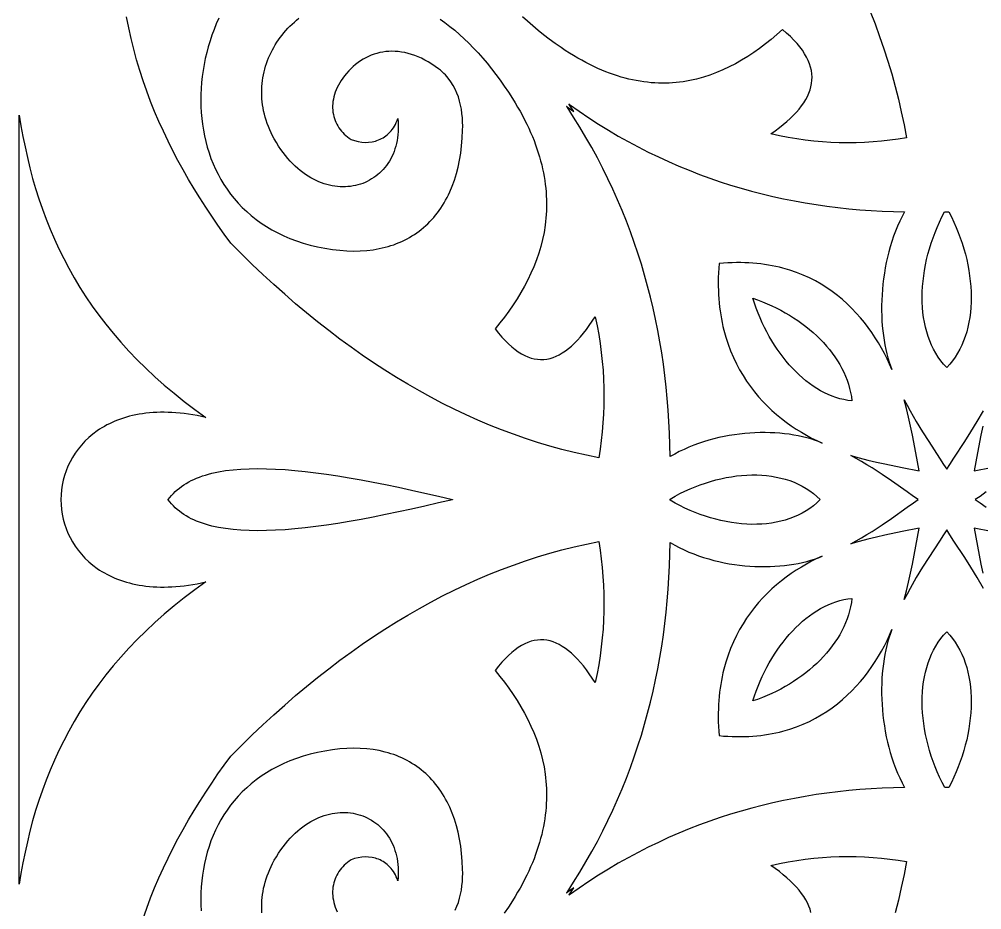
# Model space of a CAD drawing. Extents: x -375 to 375, y -1025 to 1025.
# Drawn here: x -275 to -197.2, y -735.4 to -663.4 of the extents above; entities that cross this region are included whole.
import ezdxf

# ---------------------------------------------------------------- set-up
doc = ezdxf.new("R2010")
doc.units = 0
doc.layers.add('LAYER_1', color=18, linetype='CONTINUOUS')

msp = doc.modelspace()

# ---------------------------------------------------------------- linework, layer by layer
at = {"layer": 'LAYER_1'}
for points in [[(-206.183, -662.82), (-205.794, -663.817), (-205.425, -664.819), (-205.078, -665.826), (-204.753, -666.837), (-204.449, -667.854), (-204.167, -668.875), (-203.906, -669.901), (-203.668, -670.932), (-203.451, -671.968), (-203.257, -673.01), (-203.929, -673.119), (-204.604, -673.213), (-205.279, -673.29), (-205.957, -673.35), (-206.636, -673.394), (-207.317, -673.421), (-207.999, -673.431), (-208.683, -673.423), (-209.369, -673.397), (-210.056, -673.353), (-210.745, -673.291), (-211.435, -673.21), (-212.127, -673.11), (-212.821, -672.991), (-213.516, -672.853), (-214.212, -672.695), (-213.862, -672.449), (-213.53, -672.201), (-213.217, -671.952), (-212.922, -671.703), (-212.646, -671.453), (-212.388, -671.201), (-212.151, -670.949), (-211.933, -670.696), (-211.734, -670.442), (-211.556, -670.187), (-211.399, -669.931), (-211.262, -669.673), (-211.146, -669.415), (-211.051, -669.156), (-210.978, -668.895), (-210.926, -668.633), (-210.897, -668.371), (-210.889, -668.107), (-210.905, -667.841), (-210.943, -667.575), (-211.004, -667.307), (-211.088, -667.039), (-211.197, -666.768), (-211.329, -666.497), (-211.485, -666.224), (-211.665, -665.95), (-211.87, -665.675), (-212.101, -665.398), (-212.356, -665.119), (-212.637, -664.84), (-212.943, -664.559), (-213.276, -664.276), (-213.729, -664.677), (-214.188, -665.064), (-214.653, -665.436), (-215.126, -665.791), (-215.605, -666.129), (-216.09, -666.45), (-216.583, -666.752), (-217.082, -667.034), (-217.587, -667.296), (-218.1, -667.536), (-218.62, -667.754), (-219.146, -667.95), (-219.679, -668.121), (-220.219, -668.268), (-220.767, -668.39), (-221.321, -668.485), (-221.601, -668.522), (-221.882, -668.553), (-222.166, -668.576), (-222.451, -668.593), (-222.738, -668.602), (-223.027, -668.603), (-223.317, -668.598), (-223.609, -668.584), (-223.904, -668.564), (-224.199, -668.535), (-224.497, -668.498), (-224.797, -668.454), (-225.098, -668.401), (-225.401, -668.341), (-225.706, -668.272), (-226.013, -668.194), (-226.322, -668.108), (-226.633, -668.014), (-226.945, -667.91), (-227.259, -667.798), (-227.575, -667.677), (-227.894, -667.547), (-228.213, -667.408), (-228.535, -667.26), (-228.859, -667.102), (-229.184, -666.935), (-229.512, -666.758), (-229.841, -666.571), (-230.172, -666.375), (-230.505, -666.169), (-230.84, -665.953), (-231.177, -665.727), (-231.661, -665.389), (-232.134, -665.045), (-232.594, -664.694), (-233.042, -664.337), (-233.478, -663.974), (-233.9, -663.606), (-234.309, -663.231)], [(-240.971, -663.425), (-240.571, -663.71), (-240.175, -664.012), (-239.783, -664.331), (-239.395, -664.666), (-239.011, -665.017), (-238.631, -665.383), (-238.257, -665.765), (-237.887, -666.162), (-237.522, -666.574), (-237.162, -666.999), (-236.808, -667.439), (-236.459, -667.892), (-236.116, -668.358), (-235.779, -668.837), (-235.448, -669.329), (-235.123, -669.832), (-234.906, -670.183), (-234.698, -670.531), (-234.5, -670.878), (-234.311, -671.223), (-234.132, -671.565), (-233.962, -671.906), (-233.801, -672.244), (-233.65, -672.581), (-233.507, -672.916), (-233.373, -673.249), (-233.248, -673.58), (-233.132, -673.909), (-233.024, -674.236), (-232.925, -674.561), (-232.834, -674.884), (-232.752, -675.205), (-232.677, -675.524), (-232.611, -675.842), (-232.553, -676.157), (-232.502, -676.471), (-232.459, -676.782), (-232.424, -677.092), (-232.397, -677.4), (-232.377, -677.706), (-232.364, -678.01), (-232.359, -678.312), (-232.36, -678.613), (-232.369, -678.911), (-232.385, -679.208), (-232.407, -679.503), (-232.437, -679.796), (-232.472, -680.087), (-232.564, -680.663), (-232.681, -681.233), (-232.822, -681.795), (-232.987, -682.35), (-233.175, -682.897), (-233.384, -683.438), (-233.616, -683.971), (-233.867, -684.498), (-234.138, -685.017), (-234.428, -685.529), (-234.736, -686.034), (-235.062, -686.532), (-235.403, -687.024), (-235.76, -687.508), (-236.132, -687.986), (-236.518, -688.457), (-236.246, -688.803), (-235.976, -689.122), (-235.707, -689.414), (-235.44, -689.68), (-235.174, -689.919), (-234.909, -690.132), (-234.645, -690.32), (-234.383, -690.483), (-234.122, -690.62), (-233.863, -690.733), (-233.604, -690.821), (-233.347, -690.884), (-233.091, -690.924), (-232.836, -690.94), (-232.582, -690.932), (-232.33, -690.901), (-232.078, -690.848), (-231.828, -690.772), (-231.578, -690.673), (-231.33, -690.552), (-231.083, -690.41), (-230.836, -690.246), (-230.591, -690.06), (-230.347, -689.854), (-230.103, -689.627), (-229.861, -689.38), (-229.619, -689.112), (-229.379, -688.825), (-229.139, -688.518), (-228.9, -688.192), (-228.662, -687.846), (-228.425, -687.482), (-228.273, -688.207), (-228.141, -688.93), (-228.026, -689.652), (-227.931, -690.372), (-227.853, -691.09), (-227.793, -691.806), (-227.751, -692.521), (-227.726, -693.234), (-227.719, -693.946), (-227.728, -694.656), (-227.754, -695.364), (-227.796, -696.071), (-227.854, -696.776), (-227.928, -697.479), (-228.018, -698.181), (-228.123, -698.88), (-229.123, -698.678), (-230.12, -698.453), (-231.111, -698.205), (-232.097, -697.934), (-233.079, -697.64), (-234.056, -697.324), (-235.028, -696.985), (-235.996, -696.624), (-236.959, -696.241), (-237.917, -695.835), (-238.871, -695.408), (-239.821, -694.959), (-240.765, -694.488), (-241.706, -693.995), (-242.642, -693.481), (-243.573, -692.945), (-244.5, -692.388), (-245.423, -691.809), (-246.341, -691.21), (-247.256, -690.589), (-248.165, -689.947), (-249.071, -689.285), (-249.972, -688.602), (-250.869, -687.898), (-251.762, -687.174), (-252.651, -686.43), (-253.536, -685.665), (-254.417, -684.88), (-255.293, -684.075), (-256.166, -683.25), (-257.034, -682.405), (-257.899, -681.541), (-258.421, -680.82), (-258.933, -680.095), (-259.433, -679.364), (-259.921, -678.627), (-260.397, -677.884), (-260.861, -677.134), (-261.311, -676.379), (-261.747, -675.616), (-262.169, -674.847), (-262.577, -674.071), (-262.969, -673.287), (-263.345, -672.496), (-263.706, -671.697), (-264.05, -670.891), (-264.377, -670.075), (-264.687, -669.252), (-264.978, -668.42), (-265.251, -667.579), (-265.506, -666.728), (-265.74, -665.869), (-265.955, -665), (-266.15, -664.121), (-266.324, -663.232)], [(-258.868, -663.342), (-259.065, -663.796), (-259.249, -664.255), (-259.419, -664.719), (-259.574, -665.188), (-259.716, -665.661), (-259.842, -666.138), (-259.955, -666.617), (-260.052, -667.099), (-260.135, -667.583), (-260.202, -668.068), (-260.255, -668.554), (-260.292, -669.04), (-260.313, -669.526), (-260.319, -670.01), (-260.31, -670.494), (-260.284, -670.975), (-260.243, -671.453), (-260.186, -671.928), (-260.112, -672.4), (-260.022, -672.867), (-259.915, -673.33), (-259.792, -673.787), (-259.651, -674.238), (-259.494, -674.682), (-259.32, -675.12), (-259.129, -675.55), (-258.92, -675.971), (-258.694, -676.384), (-258.45, -676.788), (-258.188, -677.182), (-257.909, -677.565), (-257.611, -677.937), (-257.295, -678.298), (-256.961, -678.647), (-256.608, -678.983), (-256.237, -679.306), (-255.847, -679.615), (-255.438, -679.91), (-255.011, -680.19), (-254.564, -680.454), (-254.097, -680.703), (-253.612, -680.935), (-253.106, -681.149), (-252.581, -681.347), (-252.037, -681.526), (-251.472, -681.686), (-250.887, -681.827), (-250.282, -681.948), (-249.656, -682.048), (-249.079, -682.116), (-248.515, -682.158), (-247.964, -682.174), (-247.426, -682.164), (-246.901, -682.128), (-246.391, -682.067), (-245.895, -681.981), (-245.414, -681.871), (-245.179, -681.806), (-244.948, -681.736), (-244.72, -681.659), (-244.497, -681.576), (-244.277, -681.487), (-244.062, -681.392), (-243.85, -681.292), (-243.643, -681.185), (-243.439, -681.072), (-243.24, -680.954), (-243.045, -680.83), (-242.854, -680.7), (-242.667, -680.564), (-242.485, -680.422), (-242.307, -680.275), (-242.133, -680.122), (-241.964, -679.963), (-241.799, -679.799), (-241.639, -679.629), (-241.483, -679.454), (-241.332, -679.273), (-241.186, -679.086), (-241.044, -678.894), (-240.907, -678.697), (-240.775, -678.494), (-240.647, -678.286), (-240.525, -678.073), (-240.407, -677.854), (-240.294, -677.63), (-240.187, -677.401), (-239.986, -676.927), (-239.806, -676.432), (-239.647, -675.917), (-239.508, -675.381), (-239.391, -674.826), (-239.296, -674.251), (-239.223, -673.657), (-239.173, -673.043), (-239.145, -672.411), (-239.14, -672.073), (-239.146, -671.734), (-239.165, -671.393), (-239.198, -671.053), (-239.245, -670.714), (-239.309, -670.378), (-239.391, -670.047), (-239.49, -669.72), (-239.61, -669.4), (-239.749, -669.087), (-239.911, -668.784), (-240.096, -668.491), (-240.304, -668.209), (-240.418, -668.073), (-240.538, -667.941), (-240.665, -667.811), (-240.798, -667.686), (-240.938, -667.564), (-241.086, -667.446), (-241.365, -667.244), (-241.644, -667.058), (-241.922, -666.888), (-242.199, -666.734), (-242.474, -666.596), (-242.747, -666.474), (-243.019, -666.366), (-243.289, -666.274), (-243.557, -666.197), (-243.822, -666.134), (-244.085, -666.086), (-244.345, -666.052), (-244.603, -666.032), (-244.857, -666.026), (-245.108, -666.033), (-245.355, -666.054), (-245.599, -666.088), (-245.839, -666.134), (-246.075, -666.194), (-246.307, -666.265), (-246.534, -666.349), (-246.757, -666.445), (-246.975, -666.553), (-247.188, -666.672), (-247.396, -666.803), (-247.598, -666.944), (-247.795, -667.097), (-247.986, -667.26), (-248.172, -667.434), (-248.351, -667.617), (-248.524, -667.811), (-248.691, -668.015), (-248.834, -668.204), (-248.965, -668.393), (-249.084, -668.582), (-249.192, -668.771), (-249.288, -668.96), (-249.372, -669.149), (-249.445, -669.336), (-249.507, -669.523), (-249.559, -669.709), (-249.599, -669.893), (-249.629, -670.075), (-249.649, -670.256), (-249.659, -670.435), (-249.659, -670.611), (-249.649, -670.785), (-249.629, -670.956), (-249.6, -671.124), (-249.562, -671.29), (-249.515, -671.452), (-249.459, -671.61), (-249.394, -671.765), (-249.321, -671.915), (-249.24, -672.062), (-249.15, -672.204), (-249.053, -672.341), (-248.948, -672.474), (-248.835, -672.601), (-248.715, -672.724), (-248.588, -672.841), (-248.454, -672.952), (-248.313, -673.057), (-248.166, -673.156), (-247.881, -673.252), (-247.595, -673.322), (-247.309, -673.367), (-247.025, -673.387), (-246.745, -673.38), (-246.47, -673.346), (-246.335, -673.32), (-246.202, -673.286), (-246.072, -673.246), (-245.943, -673.198), (-245.817, -673.144), (-245.694, -673.083), (-245.574, -673.015), (-245.457, -672.94), (-245.344, -672.858), (-245.234, -672.768), (-245.128, -672.672), (-245.026, -672.568), (-244.928, -672.457), (-244.835, -672.339), (-244.746, -672.213), (-244.662, -672.08), (-244.583, -671.939), (-244.51, -671.791), (-244.442, -671.635), (-244.379, -671.472), (-244.357, -671.743), (-244.346, -672.009), (-244.345, -672.269), (-244.354, -672.523), (-244.374, -672.772), (-244.403, -673.014), (-244.443, -673.251), (-244.491, -673.481), (-244.549, -673.705), (-244.615, -673.923), (-244.69, -674.134), (-244.773, -674.339), (-244.865, -674.537), (-244.964, -674.728), (-245.071, -674.912), (-245.185, -675.09), (-245.307, -675.26), (-245.435, -675.422), (-245.569, -675.578), (-245.711, -675.726), (-245.858, -675.866), (-246.011, -675.998), (-246.169, -676.123), (-246.333, -676.24), (-246.502, -676.349), (-246.676, -676.449), (-246.854, -676.541), (-247.037, -676.625), (-247.224, -676.701), (-247.415, -676.768), (-247.609, -676.826), (-247.806, -676.875), (-248.007, -676.915), (-248.21, -676.946), (-248.416, -676.968), (-248.625, -676.981), (-248.835, -676.985), (-249.047, -676.978), (-249.261, -676.963), (-249.476, -676.937), (-249.692, -676.902), (-249.909, -676.857), (-250.126, -676.801), (-250.344, -676.736), (-250.562, -676.66), (-250.779, -676.574), (-250.996, -676.477), (-251.213, -676.37), (-251.428, -676.252), (-251.643, -676.123), (-251.855, -675.983), (-252.066, -675.832), (-252.276, -675.67), (-252.483, -675.496), (-252.687, -675.312), (-252.889, -675.115), (-253.088, -674.907), (-253.283, -674.688), (-253.475, -674.456), (-253.664, -674.213), (-253.848, -673.957), (-254.028, -673.689), (-254.204, -673.409), (-254.375, -673.116), (-254.51, -672.866), (-254.634, -672.614), (-254.749, -672.363), (-254.854, -672.111), (-254.949, -671.859), (-255.035, -671.607), (-255.111, -671.356), (-255.178, -671.105), (-255.236, -670.854), (-255.284, -670.604), (-255.324, -670.354), (-255.355, -670.105), (-255.377, -669.858), (-255.39, -669.611), (-255.395, -669.366), (-255.391, -669.122), (-255.38, -668.879), (-255.36, -668.638), (-255.332, -668.399), (-255.296, -668.161), (-255.253, -667.926), (-255.201, -667.693), (-255.143, -667.462), (-255.076, -667.233), (-255.003, -667.007), (-254.922, -666.783), (-254.835, -666.562), (-254.74, -666.344), (-254.639, -666.129), (-254.53, -665.917), (-254.416, -665.708), (-254.294, -665.503), (-254.167, -665.301), (-254.033, -665.103), (-253.893, -664.908), (-253.748, -664.718), (-253.596, -664.531), (-253.438, -664.348), (-253.275, -664.17), (-253.107, -663.996), (-252.933, -663.827), (-252.754, -663.662), (-252.57, -663.502), (-252.38, -663.347)], [(-197.03, -709.449), (-197.537, -708.573), (-198.048, -707.736), (-198.543, -706.954), (-199.413, -705.625), (-199.751, -705.11), (-199.998, -704.718), (-200.246, -705.11), (-200.584, -705.625), (-201.455, -706.954), (-201.949, -707.736), (-202.459, -708.573), (-202.964, -709.449), (-203.209, -709.896), (-203.447, -710.347), (-203.258, -709.639), (-203.085, -708.927), (-202.923, -708.209), (-202.772, -707.488), (-202.489, -706.037), (-202.219, -704.58), (-203.608, -704.854), (-204.996, -705.145), (-205.689, -705.302), (-206.379, -705.47), (-207.067, -705.651), (-207.752, -705.848), (-207.316, -705.604), (-206.884, -705.352), (-206.457, -705.093), (-206.037, -704.83), (-205.229, -704.303), (-204.476, -703.789), (-203.193, -702.882), (-202.696, -702.528), (-202.316, -702.267), (-202.696, -702.004), (-203.193, -701.649), (-204.476, -700.743), (-205.229, -700.23), (-206.037, -699.705), (-206.457, -699.443), (-206.884, -699.186), (-207.316, -698.935), (-207.752, -698.692), (-207.067, -698.885), (-206.379, -699.064), (-205.689, -699.23), (-204.996, -699.386), (-203.608, -699.675), (-202.219, -699.946), (-202.489, -698.494), (-202.772, -697.046), (-202.923, -696.325), (-203.085, -695.608), (-203.258, -694.896), (-203.447, -694.19), (-203.209, -694.64), (-202.964, -695.086), (-202.459, -695.961), (-201.949, -696.797), (-201.455, -697.578), (-200.584, -698.907), (-200.246, -699.422), (-199.998, -699.816), (-199.751, -699.422), (-199.413, -698.907), (-198.543, -697.578), (-198.048, -696.797), (-197.537, -695.961), (-197.03, -695.086)], [(-197.075, -696.325), (-197.228, -697.046), (-197.514, -698.494), (-197.785, -699.946), (-196.393, -699.675)], [(-196.805, -701.649), (-197.304, -702.004), (-197.686, -702.267), (-197.304, -702.528), (-196.805, -702.882)], [(-196.393, -704.854), (-197.785, -704.58), (-197.514, -706.037), (-197.228, -707.488), (-197.075, -708.209)], [(-264.978, -736.118), (-264.687, -735.285), (-264.377, -734.462), (-264.05, -733.647), (-263.706, -732.84), (-263.345, -732.041), (-262.969, -731.25), (-262.577, -730.466), (-262.169, -729.69), (-261.747, -728.921), (-261.311, -728.158), (-260.861, -727.403), (-260.397, -726.654), (-259.921, -725.911), (-259.433, -725.174), (-258.933, -724.442), (-258.421, -723.717), (-257.899, -722.996), (-257.034, -722.132), (-256.166, -721.287), (-255.293, -720.462), (-254.417, -719.657), (-253.536, -718.873), (-252.651, -718.108), (-251.762, -717.363), (-250.869, -716.639), (-249.972, -715.936), (-249.071, -715.253), (-248.165, -714.59), (-247.256, -713.949), (-246.341, -713.328), (-245.423, -712.728), (-244.5, -712.15), (-243.573, -711.593), (-242.642, -711.057), (-241.706, -710.543), (-240.765, -710.05), (-239.821, -709.579), (-238.871, -709.13), (-237.917, -708.702), (-236.959, -708.297), (-235.996, -707.914), (-235.028, -707.553), (-234.056, -707.214), (-233.079, -706.898), (-232.097, -706.604), (-231.111, -706.333), (-230.12, -706.085), (-229.123, -705.86), (-228.123, -705.657), (-228.018, -706.357), (-227.928, -707.059), (-227.854, -707.762), (-227.796, -708.467), (-227.754, -709.173), (-227.728, -709.881), (-227.719, -710.591), (-227.726, -711.303), (-227.751, -712.016), (-227.793, -712.731), (-227.853, -713.448), (-227.931, -714.166), (-228.026, -714.886), (-228.141, -715.607), (-228.273, -716.33), (-228.425, -717.055), (-228.662, -716.691), (-228.9, -716.346), (-229.139, -716.019), (-229.379, -715.712), (-229.619, -715.425), (-229.861, -715.158), (-230.103, -714.91), (-230.347, -714.683), (-230.591, -714.477), (-230.836, -714.292), (-231.083, -714.128), (-231.33, -713.985), (-231.578, -713.865), (-231.828, -713.766), (-232.078, -713.69), (-232.33, -713.636), (-232.582, -713.606), (-232.836, -713.598), (-233.091, -713.614), (-233.347, -713.654), (-233.604, -713.717), (-233.863, -713.805), (-234.122, -713.918), (-234.383, -714.055), (-234.645, -714.217), (-234.909, -714.405), (-235.174, -714.619), (-235.44, -714.858), (-235.707, -715.124), (-235.976, -715.416), (-236.246, -715.735), (-236.518, -716.081), (-236.132, -716.552), (-235.76, -717.03), (-235.403, -717.514), (-235.062, -718.006), (-234.736, -718.504), (-234.428, -719.009), (-234.138, -719.521), (-233.867, -720.04), (-233.616, -720.567), (-233.384, -721.1), (-233.175, -721.64), (-232.987, -722.188), (-232.822, -722.743), (-232.681, -723.305), (-232.564, -723.874), (-232.472, -724.451), (-232.437, -724.742), (-232.407, -725.035), (-232.385, -725.33), (-232.369, -725.627), (-232.36, -725.925), (-232.359, -726.225), (-232.364, -726.528), (-232.377, -726.832), (-232.397, -727.138), (-232.424, -727.446), (-232.459, -727.755), (-232.502, -728.067), (-232.553, -728.381), (-232.611, -728.696), (-232.677, -729.013), (-232.752, -729.333), (-232.834, -729.654), (-232.925, -729.977), (-233.024, -730.302), (-233.132, -730.629), (-233.248, -730.958), (-233.373, -731.289), (-233.507, -731.622), (-233.65, -731.956), (-233.801, -732.293), (-233.962, -732.632), (-234.132, -732.972), (-234.311, -733.315), (-234.5, -733.659), (-234.698, -734.006), (-234.906, -734.354), (-235.123, -734.705), (-235.448, -735.209), (-235.779, -735.7)], [(-239.749, -735.45), (-239.61, -735.138), (-239.49, -734.818), (-239.391, -734.491), (-239.309, -734.159), (-239.245, -733.823), (-239.198, -733.485), (-239.165, -733.144), (-239.146, -732.804), (-239.14, -732.465), (-239.145, -732.127), (-239.173, -731.495), (-239.223, -730.881), (-239.296, -730.287), (-239.391, -729.712), (-239.508, -729.157), (-239.647, -728.621), (-239.806, -728.106), (-239.986, -727.611), (-240.187, -727.137), (-240.294, -726.908), (-240.407, -726.684), (-240.525, -726.465), (-240.647, -726.251), (-240.775, -726.043), (-240.907, -725.841), (-241.044, -725.643), (-241.186, -725.451), (-241.332, -725.265), (-241.483, -725.084), (-241.639, -724.909), (-241.799, -724.739), (-241.964, -724.574), (-242.133, -724.416), (-242.307, -724.263), (-242.485, -724.116), (-242.667, -723.974), (-242.854, -723.838), (-243.045, -723.708), (-243.24, -723.584), (-243.439, -723.465), (-243.643, -723.353), (-243.85, -723.246), (-244.062, -723.145), (-244.277, -723.05), (-244.497, -722.962), (-244.72, -722.879), (-244.948, -722.802), (-245.179, -722.731), (-245.414, -722.667), (-245.895, -722.556), (-246.391, -722.47), (-246.901, -722.41), (-247.426, -722.374), (-247.964, -722.364), (-248.515, -722.38), (-249.079, -722.422), (-249.656, -722.49), (-250.282, -722.59), (-250.887, -722.711), (-251.472, -722.852), (-252.037, -723.012), (-252.581, -723.191), (-253.106, -723.388), (-253.612, -723.603), (-254.097, -723.835), (-254.564, -724.084), (-255.011, -724.348), (-255.438, -724.628), (-255.847, -724.923), (-256.237, -725.232), (-256.608, -725.555), (-256.961, -725.891), (-257.295, -726.239), (-257.611, -726.6), (-257.909, -726.973), (-258.188, -727.356), (-258.45, -727.75), (-258.694, -728.153), (-258.92, -728.566), (-259.129, -728.988), (-259.32, -729.418), (-259.494, -729.855), (-259.651, -730.3), (-259.792, -730.751), (-259.915, -731.208), (-260.022, -731.67), (-260.112, -732.137), (-260.186, -732.609), (-260.243, -733.084), (-260.284, -733.563), (-260.31, -734.044), (-260.319, -734.527), (-260.313, -735.012), (-260.292, -735.497)], [(-255.38, -735.658), (-255.391, -735.416), (-255.395, -735.172), (-255.39, -734.926), (-255.377, -734.68), (-255.355, -734.432), (-255.324, -734.183), (-255.284, -733.934), (-255.236, -733.683), (-255.178, -733.433), (-255.111, -733.181), (-255.035, -732.93), (-254.949, -732.678), (-254.854, -732.426), (-254.749, -732.175), (-254.634, -731.923), (-254.51, -731.672), (-254.375, -731.421), (-254.204, -731.128), (-254.028, -730.848), (-253.848, -730.58), (-253.664, -730.325), (-253.475, -730.081), (-253.283, -729.85), (-253.088, -729.63), (-252.889, -729.422), (-252.687, -729.226), (-252.483, -729.041), (-252.276, -728.867), (-252.066, -728.705), (-251.855, -728.554), (-251.643, -728.414), (-251.428, -728.285), (-251.213, -728.167), (-250.996, -728.06), (-250.779, -727.963), (-250.562, -727.877), (-250.344, -727.801), (-250.126, -727.736), (-249.909, -727.681), (-249.692, -727.635), (-249.476, -727.6), (-249.261, -727.575), (-249.047, -727.559), (-248.835, -727.553), (-248.625, -727.556), (-248.416, -727.569), (-248.21, -727.591), (-248.007, -727.622), (-247.806, -727.662), (-247.609, -727.712), (-247.415, -727.77), (-247.224, -727.837), (-247.037, -727.912), (-246.854, -727.996), (-246.676, -728.088), (-246.502, -728.189), (-246.333, -728.298), (-246.169, -728.414), (-246.011, -728.539), (-245.858, -728.672), (-245.711, -728.812), (-245.569, -728.96), (-245.435, -729.115), (-245.307, -729.278), (-245.185, -729.448), (-245.071, -729.625), (-244.964, -729.809), (-244.865, -730.001), (-244.773, -730.199), (-244.69, -730.403), (-244.615, -730.615), (-244.549, -730.832), (-244.491, -731.057), (-244.443, -731.287), (-244.403, -731.524), (-244.374, -731.766), (-244.354, -732.015), (-244.345, -732.269), (-244.346, -732.529), (-244.357, -732.795), (-244.379, -733.066), (-244.442, -732.903), (-244.51, -732.747), (-244.583, -732.599), (-244.662, -732.458), (-244.746, -732.325), (-244.835, -732.199), (-244.928, -732.081), (-245.026, -731.97), (-245.128, -731.866), (-245.234, -731.77), (-245.344, -731.68), (-245.457, -731.598), (-245.574, -731.523), (-245.694, -731.455), (-245.817, -731.394), (-245.943, -731.34), (-246.072, -731.292), (-246.202, -731.252), (-246.335, -731.218), (-246.47, -731.192), (-246.745, -731.158), (-247.025, -731.151), (-247.309, -731.171), (-247.595, -731.216), (-247.881, -731.286), (-248.166, -731.382), (-248.313, -731.481), (-248.454, -731.586), (-248.588, -731.697), (-248.715, -731.814), (-248.835, -731.936), (-248.948, -732.064), (-249.053, -732.197), (-249.15, -732.334), (-249.24, -732.476), (-249.321, -732.622), (-249.394, -732.773), (-249.459, -732.928), (-249.515, -733.086), (-249.562, -733.248), (-249.6, -733.413), (-249.629, -733.582), (-249.649, -733.753), (-249.659, -733.927), (-249.659, -734.103), (-249.649, -734.282), (-249.629, -734.462), (-249.599, -734.645), (-249.559, -734.829), (-249.507, -735.015), (-249.445, -735.201), (-249.372, -735.389), (-249.288, -735.577)], [(-210.978, -735.642), (-211.051, -735.382), (-211.146, -735.122), (-211.262, -734.864), (-211.399, -734.607), (-211.556, -734.351), (-211.734, -734.095), (-211.933, -733.841), (-212.151, -733.588), (-212.388, -733.336), (-212.646, -733.085), (-212.922, -732.834), (-213.217, -732.585), (-213.53, -732.336), (-213.862, -732.089), (-214.212, -731.842), (-213.516, -731.684), (-212.821, -731.546), (-212.127, -731.427), (-211.435, -731.328), (-210.745, -731.247), (-210.056, -731.185), (-209.369, -731.141), (-208.683, -731.115), (-207.999, -731.107), (-207.317, -731.117), (-206.636, -731.143), (-205.957, -731.187), (-205.279, -731.248), (-204.604, -731.325), (-203.929, -731.418), (-203.257, -731.528), (-203.451, -732.569), (-203.668, -733.605), (-203.906, -734.636), (-204.167, -735.662)]]:
    msp.add_lwpolyline(points, dxfattribs=at)
for points in [[(-230.511, -670.331), (-229.729, -670.878), (-228.942, -671.406), (-228.151, -671.915), (-227.355, -672.404), (-226.555, -672.875), (-225.751, -673.326), (-224.942, -673.759), (-224.129, -674.173), (-223.312, -674.569), (-222.491, -674.947), (-221.665, -675.307), (-220.835, -675.649), (-220.001, -675.974), (-219.163, -676.281), (-218.321, -676.57), (-217.475, -676.843), (-216.625, -677.098), (-215.771, -677.337), (-214.913, -677.559), (-214.05, -677.764), (-213.184, -677.953), (-212.314, -678.126), (-211.44, -678.283), (-210.563, -678.424), (-209.681, -678.55), (-208.796, -678.659), (-207.907, -678.754), (-207.014, -678.833), (-206.117, -678.898), (-205.217, -678.947), (-204.313, -678.982), (-203.405, -679.003), (-203.607, -679.383), (-203.796, -679.772), (-203.974, -680.169), (-204.139, -680.574), (-204.292, -680.984), (-204.433, -681.4), (-204.563, -681.822), (-204.682, -682.247), (-204.788, -682.676), (-204.884, -683.107), (-204.969, -683.54), (-205.042, -683.975), (-205.105, -684.409), (-205.157, -684.844), (-205.199, -685.277), (-205.23, -685.709), (-205.251, -686.138), (-205.262, -686.564), (-205.263, -686.986), (-205.254, -687.402), (-205.235, -687.814), (-205.206, -688.219), (-205.169, -688.617), (-205.122, -689.007), (-205.065, -689.389), (-205, -689.762), (-204.926, -690.124), (-204.843, -690.476), (-204.751, -690.816), (-204.651, -691.144), (-204.543, -691.459), (-204.426, -691.76), (-204.617, -691.326), (-204.821, -690.892), (-205.04, -690.46), (-205.273, -690.03), (-205.52, -689.604), (-205.782, -689.183), (-206.059, -688.767), (-206.352, -688.359), (-206.659, -687.957), (-206.982, -687.565), (-207.321, -687.183), (-207.675, -686.811), (-208.046, -686.451), (-208.433, -686.103), (-208.836, -685.77), (-209.256, -685.451), (-209.693, -685.148), (-210.147, -684.862), (-210.619, -684.594), (-211.107, -684.345), (-211.614, -684.116), (-212.138, -683.907), (-212.68, -683.721), (-213.241, -683.557), (-213.528, -683.484), (-213.82, -683.417), (-214.116, -683.357), (-214.417, -683.302), (-214.723, -683.255), (-215.034, -683.214), (-215.349, -683.179), (-215.669, -683.152), (-215.994, -683.131), (-216.324, -683.118), (-216.659, -683.112), (-216.998, -683.113), (-217.342, -683.122), (-217.692, -683.138), (-218.046, -683.162), (-218.405, -683.194), (-218.434, -683.568), (-218.454, -683.936), (-218.468, -684.299), (-218.474, -684.656), (-218.473, -685.009), (-218.464, -685.357), (-218.449, -685.699), (-218.427, -686.037), (-218.399, -686.369), (-218.364, -686.697), (-218.322, -687.019), (-218.274, -687.337), (-218.22, -687.65), (-218.16, -687.957), (-218.094, -688.26), (-218.022, -688.558), (-217.861, -689.14), (-217.678, -689.703), (-217.475, -690.247), (-217.251, -690.773), (-217.008, -691.28), (-216.748, -691.769), (-216.47, -692.239), (-216.176, -692.693), (-215.867, -693.128), (-215.544, -693.546), (-215.208, -693.947), (-214.86, -694.331), (-214.5, -694.699), (-214.131, -695.05), (-213.752, -695.384), (-213.364, -695.702), (-212.969, -696.005), (-212.568, -696.292), (-212.162, -696.563), (-211.751, -696.819), (-211.336, -697.06), (-210.919, -697.286), (-210.501, -697.497), (-210.082, -697.694), (-210.373, -697.575), (-210.677, -697.464), (-210.994, -697.361), (-211.322, -697.268), (-211.661, -697.184), (-212.011, -697.109), (-212.37, -697.043), (-212.738, -696.986), (-213.114, -696.939), (-213.498, -696.902), (-213.888, -696.874), (-214.285, -696.856), (-214.686, -696.849), (-215.093, -696.851), (-215.503, -696.864), (-215.916, -696.887), (-216.331, -696.921), (-216.749, -696.966), (-217.167, -697.021), (-217.585, -697.088), (-218.003, -697.165), (-218.42, -697.254), (-218.835, -697.354), (-219.247, -697.466), (-219.655, -697.59), (-220.06, -697.725), (-220.46, -697.872), (-220.854, -698.031), (-221.242, -698.202), (-221.624, -698.386), (-221.997, -698.582), (-222.362, -698.791), (-222.381, -697.844), (-222.413, -696.901), (-222.46, -695.963), (-222.521, -695.027), (-222.597, -694.096), (-222.687, -693.169), (-222.792, -692.246), (-222.912, -691.327), (-223.047, -690.411), (-223.198, -689.5), (-223.364, -688.593), (-223.545, -687.689), (-223.742, -686.79), (-223.955, -685.895), (-224.185, -685.005), (-224.43, -684.118), (-224.692, -683.236), (-224.97, -682.358), (-225.265, -681.484), (-225.577, -680.614), (-225.906, -679.749), (-226.253, -678.888), (-226.616, -678.032), (-226.998, -677.179), (-227.396, -676.332), (-227.813, -675.489), (-228.248, -674.65), (-228.701, -673.816), (-229.172, -672.986), (-229.662, -672.161), (-230.17, -671.34), (-230.698, -670.525), (-230.74, -670.481), (-230.715, -670.5), (-230.733, -670.474), (-230.691, -670.516), (-230.151, -670.901), (-230.52, -670.339), (-230.561, -670.295), (-230.536, -670.314), (-230.552, -670.287)], [(-274.861, -672.047), (-274.706, -672.907), (-274.535, -673.763), (-274.346, -674.613), (-274.14, -675.458), (-273.916, -676.297), (-273.674, -677.13), (-273.412, -677.957), (-273.13, -678.778), (-272.828, -679.593), (-272.505, -680.401), (-272.16, -681.203), (-271.794, -681.998), (-271.405, -682.786), (-270.993, -683.567), (-270.557, -684.341), (-270.097, -685.108), (-269.612, -685.867), (-269.101, -686.618), (-268.565, -687.361), (-268.002, -688.097), (-267.412, -688.824), (-266.795, -689.543), (-266.149, -690.254), (-265.474, -690.956), (-264.771, -691.649), (-264.037, -692.333), (-263.273, -693.008), (-262.478, -693.674), (-261.651, -694.331), (-260.792, -694.978), (-259.901, -695.615), (-260.265, -695.537), (-260.622, -695.468), (-260.974, -695.407), (-261.321, -695.355), (-261.661, -695.31), (-261.996, -695.274), (-262.325, -695.246), (-262.649, -695.225), (-262.966, -695.212), (-263.278, -695.206), (-263.585, -695.208), (-263.885, -695.217), (-264.18, -695.233), (-264.469, -695.257), (-264.753, -695.287), (-265.03, -695.323), (-265.302, -695.366), (-265.568, -695.416), (-265.829, -695.472), (-266.083, -695.534), (-266.332, -695.602), (-266.576, -695.676), (-266.813, -695.755), (-267.045, -695.84), (-267.271, -695.931), (-267.492, -696.027), (-267.706, -696.128), (-267.915, -696.234), (-268.118, -696.345), (-268.316, -696.461), (-268.508, -696.582), (-268.694, -696.707), (-269.049, -696.97), (-269.381, -697.249), (-269.69, -697.544), (-269.976, -697.853), (-270.239, -698.175), (-270.48, -698.508), (-270.697, -698.853), (-270.892, -699.208), (-271.063, -699.571), (-271.212, -699.942), (-271.338, -700.32), (-271.441, -700.703), (-271.521, -701.091), (-271.579, -701.481), (-271.613, -701.874), (-271.624, -702.268), (-271.624, -702.269), (-271.624, -702.27), (-271.613, -702.664), (-271.579, -703.057), (-271.521, -703.447), (-271.441, -703.835), (-271.338, -704.218), (-271.212, -704.595), (-271.063, -704.966), (-270.892, -705.33), (-270.697, -705.684), (-270.48, -706.029), (-270.239, -706.363), (-269.976, -706.685), (-269.69, -706.994), (-269.381, -707.289), (-269.049, -707.568), (-268.694, -707.831), (-268.508, -707.956), (-268.316, -708.077), (-268.118, -708.192), (-267.915, -708.303), (-267.706, -708.41), (-267.492, -708.511), (-267.271, -708.607), (-267.045, -708.697), (-266.813, -708.783), (-266.576, -708.862), (-266.332, -708.936), (-266.083, -709.004), (-265.829, -709.066), (-265.568, -709.122), (-265.302, -709.172), (-265.03, -709.215), (-264.753, -709.251), (-264.469, -709.281), (-264.18, -709.304), (-263.885, -709.321), (-263.585, -709.33), (-263.278, -709.332), (-262.966, -709.326), (-262.649, -709.313), (-262.325, -709.292), (-261.996, -709.264), (-261.661, -709.228), (-261.321, -709.183), (-260.974, -709.131), (-260.622, -709.07), (-260.265, -709), (-259.901, -708.923), (-260.792, -709.56), (-261.651, -710.207), (-262.478, -710.864), (-263.273, -711.529), (-264.037, -712.205), (-264.771, -712.889), (-265.474, -713.582), (-266.149, -714.284), (-266.795, -714.994), (-267.412, -715.713), (-268.002, -716.44), (-268.565, -717.176), (-269.101, -717.919), (-269.612, -718.67), (-270.097, -719.429), (-270.557, -720.196), (-270.993, -720.969), (-271.405, -721.75), (-271.794, -722.538), (-272.161, -723.333), (-272.505, -724.135), (-272.828, -724.943), (-273.13, -725.758), (-273.412, -726.579), (-273.674, -727.406), (-273.916, -728.239), (-274.14, -729.078), (-274.346, -729.922), (-274.535, -730.773), (-274.706, -731.628), (-274.861, -732.489), (-275, -733.355), (-275, -671.181)], [(-199.621, -679.419), (-199.42, -679.836), (-199.233, -680.258), (-199.058, -680.684), (-198.897, -681.114), (-198.748, -681.548), (-198.613, -681.983), (-198.491, -682.42), (-198.383, -682.859), (-198.289, -683.297), (-198.208, -683.735), (-198.142, -684.172), (-198.09, -684.607), (-198.052, -685.039), (-198.029, -685.469), (-198.02, -685.894), (-198.027, -686.314), (-198.048, -686.73), (-198.084, -687.139), (-198.135, -687.541), (-198.202, -687.936), (-198.285, -688.323), (-198.383, -688.701), (-198.497, -689.069), (-198.627, -689.428), (-198.773, -689.775), (-198.936, -690.11), (-199.115, -690.433), (-199.31, -690.743), (-199.523, -691.04), (-199.752, -691.322), (-199.998, -691.588), (-200.245, -691.322), (-200.475, -691.04), (-200.688, -690.743), (-200.884, -690.433), (-201.063, -690.11), (-201.226, -689.775), (-201.373, -689.428), (-201.503, -689.069), (-201.617, -688.701), (-201.716, -688.323), (-201.799, -687.936), (-201.866, -687.541), (-201.918, -687.139), (-201.954, -686.73), (-201.975, -686.314), (-201.982, -685.894), (-201.973, -685.469), (-201.95, -685.039), (-201.912, -684.607), (-201.86, -684.172), (-201.794, -683.735), (-201.713, -683.297), (-201.619, -682.859), (-201.511, -682.42), (-201.389, -681.983), (-201.253, -681.548), (-201.105, -681.114), (-200.943, -680.684), (-200.768, -680.258), (-200.58, -679.836), (-200.379, -679.419), (-200.166, -679.008), (-199.833, -679.008)], [(-215.293, -686.128), (-214.908, -686.273), (-214.527, -686.429), (-214.153, -686.596), (-213.784, -686.772), (-213.421, -686.959), (-213.065, -687.155), (-212.716, -687.36), (-212.375, -687.574), (-212.042, -687.797), (-211.717, -688.028), (-211.401, -688.267), (-211.095, -688.514), (-210.799, -688.768), (-210.513, -689.03), (-210.238, -689.298), (-209.974, -689.573), (-209.721, -689.855), (-209.481, -690.142), (-209.254, -690.435), (-209.039, -690.733), (-208.838, -691.036), (-208.651, -691.344), (-208.478, -691.657), (-208.32, -691.973), (-208.177, -692.294), (-208.051, -692.618), (-207.94, -692.946), (-207.846, -693.276), (-207.769, -693.609), (-207.709, -693.944), (-207.668, -694.282), (-207.993, -694.242), (-208.316, -694.184), (-208.637, -694.107), (-208.955, -694.012), (-209.271, -693.9), (-209.584, -693.771), (-209.893, -693.625), (-210.198, -693.463), (-210.5, -693.286), (-210.797, -693.093), (-211.09, -692.886), (-211.378, -692.665), (-211.661, -692.43), (-211.939, -692.182), (-212.211, -691.921), (-212.477, -691.647), (-212.736, -691.362), (-212.99, -691.066), (-213.236, -690.759), (-213.475, -690.441), (-213.707, -690.114), (-213.931, -689.777), (-214.147, -689.431), (-214.354, -689.077), (-214.553, -688.714), (-214.744, -688.345), (-214.925, -687.968), (-215.096, -687.584), (-215.258, -687.194), (-215.41, -686.799), (-215.551, -686.399), (-215.682, -685.994)], [(-255.013, -699.765), (-254.27, -699.794), (-253.499, -699.841), (-252.701, -699.908), (-251.876, -699.992), (-251.025, -700.095), (-250.147, -700.214), (-249.243, -700.351), (-248.313, -700.504), (-247.357, -700.673), (-246.376, -700.858), (-245.371, -701.057), (-244.34, -701.272), (-243.285, -701.5), (-242.205, -701.743), (-241.102, -701.998), (-239.974, -702.267), (-239.973, -702.267), (-239.974, -702.268), (-239.974, -702.268), (-239.976, -702.269), (-239.974, -702.27), (-239.974, -702.27), (-239.973, -702.27), (-239.974, -702.27), (-241.102, -702.539), (-242.205, -702.795), (-243.285, -703.037), (-244.34, -703.266), (-245.371, -703.48), (-246.376, -703.68), (-247.357, -703.864), (-248.313, -704.033), (-249.243, -704.186), (-250.147, -704.323), (-251.025, -704.443), (-251.876, -704.545), (-252.701, -704.63), (-253.499, -704.696), (-254.27, -704.744), (-255.013, -704.772), (-255.729, -704.781), (-256.416, -704.77), (-257.076, -704.739), (-257.706, -704.687), (-258.308, -704.613), (-258.881, -704.518), (-259.156, -704.462), (-259.424, -704.4), (-259.685, -704.333), (-259.938, -704.26), (-260.184, -704.182), (-260.422, -704.097), (-260.653, -704.007), (-260.876, -703.91), (-261.091, -703.808), (-261.299, -703.699), (-261.499, -703.585), (-261.691, -703.464), (-261.876, -703.337), (-262.053, -703.204), (-262.222, -703.065), (-262.383, -702.919), (-262.537, -702.766), (-262.682, -702.608), (-262.82, -702.442), (-262.949, -702.27), (-262.95, -702.27), (-262.949, -702.27), (-262.95, -702.269), (-262.949, -702.268), (-262.95, -702.267), (-262.949, -702.267), (-262.82, -702.095), (-262.682, -701.93), (-262.537, -701.771), (-262.383, -701.619), (-262.222, -701.473), (-262.053, -701.333), (-261.876, -701.2), (-261.691, -701.073), (-261.499, -700.952), (-261.299, -700.838), (-261.091, -700.73), (-260.876, -700.627), (-260.653, -700.531), (-260.422, -700.44), (-260.184, -700.356), (-259.938, -700.277), (-259.685, -700.204), (-259.424, -700.137), (-259.156, -700.075), (-258.881, -700.02), (-258.308, -699.924), (-257.706, -699.851), (-257.076, -699.798), (-256.416, -699.767), (-255.729, -699.756)], [(-215.354, -700.273), (-214.953, -700.291), (-214.559, -700.324), (-214.171, -700.374), (-213.789, -700.439), (-213.415, -700.521), (-213.05, -700.619), (-212.693, -700.734), (-212.346, -700.865), (-212.01, -701.014), (-211.684, -701.179), (-211.37, -701.361), (-211.069, -701.561), (-210.78, -701.778), (-210.505, -702.013), (-210.244, -702.266), (-210.505, -702.519), (-210.78, -702.755), (-211.069, -702.972), (-211.37, -703.172), (-211.684, -703.355), (-212.01, -703.52), (-212.346, -703.668), (-212.693, -703.8), (-213.05, -703.915), (-213.415, -704.013), (-213.789, -704.095), (-214.171, -704.16), (-214.559, -704.21), (-214.953, -704.244), (-215.354, -704.262), (-215.759, -704.264), (-216.168, -704.251), (-216.581, -704.223), (-216.996, -704.179), (-217.414, -704.121), (-217.834, -704.048), (-218.254, -703.96), (-218.675, -703.858), (-219.095, -703.742), (-219.514, -703.612), (-219.931, -703.467), (-220.345, -703.309), (-220.757, -703.137), (-221.164, -702.952), (-221.568, -702.754), (-221.965, -702.542), (-222.357, -702.318), (-222.357, -702.216), (-221.965, -701.992), (-221.568, -701.78), (-221.164, -701.582), (-220.757, -701.397), (-220.345, -701.225), (-219.931, -701.067), (-219.514, -700.923), (-219.095, -700.793), (-218.675, -700.676), (-218.254, -700.574), (-217.834, -700.487), (-217.414, -700.414), (-216.996, -700.355), (-216.581, -700.312), (-216.168, -700.284), (-215.759, -700.271)], [(-221.997, -705.949), (-221.623, -706.145), (-221.242, -706.329), (-220.854, -706.5), (-220.46, -706.659), (-220.06, -706.807), (-219.655, -706.942), (-219.247, -707.065), (-218.834, -707.177), (-218.42, -707.277), (-218.003, -707.366), (-217.585, -707.444), (-217.167, -707.51), (-216.749, -707.566), (-216.331, -707.61), (-215.916, -707.644), (-215.503, -707.668), (-215.093, -707.681), (-214.686, -707.683), (-214.285, -707.676), (-213.888, -707.658), (-213.498, -707.631), (-213.114, -707.593), (-212.738, -707.546), (-212.37, -707.49), (-212.011, -707.424), (-211.661, -707.349), (-211.322, -707.264), (-210.994, -707.171), (-210.677, -707.069), (-210.373, -706.958), (-210.082, -706.839), (-210.501, -707.036), (-210.919, -707.247), (-211.336, -707.473), (-211.751, -707.714), (-212.162, -707.971), (-212.568, -708.242), (-212.969, -708.529), (-213.364, -708.832), (-213.752, -709.15), (-214.131, -709.485), (-214.5, -709.836), (-214.86, -710.203), (-215.208, -710.587), (-215.544, -710.989), (-215.867, -711.407), (-216.176, -711.843), (-216.47, -712.296), (-216.748, -712.767), (-217.008, -713.256), (-217.251, -713.763), (-217.475, -714.289), (-217.678, -714.833), (-217.861, -715.396), (-218.022, -715.978), (-218.094, -716.276), (-218.16, -716.579), (-218.22, -716.887), (-218.274, -717.2), (-218.322, -717.517), (-218.364, -717.84), (-218.399, -718.167), (-218.427, -718.5), (-218.449, -718.838), (-218.464, -719.18), (-218.473, -719.528), (-218.474, -719.881), (-218.468, -720.238), (-218.454, -720.601), (-218.434, -720.97), (-218.405, -721.343), (-218.046, -721.375), (-217.692, -721.399), (-217.342, -721.415), (-216.998, -721.424), (-216.659, -721.425), (-216.324, -721.419), (-215.994, -721.405), (-215.669, -721.385), (-215.349, -721.357), (-215.034, -721.322), (-214.723, -721.281), (-214.417, -721.233), (-214.116, -721.179), (-213.82, -721.118), (-213.528, -721.052), (-213.241, -720.979), (-212.68, -720.815), (-212.138, -720.628), (-211.614, -720.419), (-211.107, -720.19), (-210.619, -719.94), (-210.147, -719.672), (-209.693, -719.386), (-209.256, -719.083), (-208.836, -718.764), (-208.433, -718.431), (-208.046, -718.084), (-207.675, -717.723), (-207.321, -717.352), (-206.982, -716.969), (-206.659, -716.577), (-206.352, -716.176), (-206.059, -715.767), (-205.782, -715.351), (-205.52, -714.93), (-205.273, -714.505), (-205.04, -714.075), (-204.821, -713.643), (-204.617, -713.209), (-204.426, -712.775), (-204.543, -713.076), (-204.651, -713.391), (-204.751, -713.719), (-204.843, -714.059), (-204.926, -714.411), (-205, -714.773), (-205.066, -715.145), (-205.122, -715.527), (-205.169, -715.917), (-205.207, -716.315), (-205.235, -716.72), (-205.254, -717.132), (-205.263, -717.548), (-205.262, -717.97), (-205.251, -718.396), (-205.23, -718.825), (-205.199, -719.257), (-205.157, -719.69), (-205.105, -720.125), (-205.042, -720.56), (-204.968, -720.994), (-204.884, -721.427), (-204.788, -721.859), (-204.681, -722.288), (-204.562, -722.713), (-204.432, -723.134), (-204.291, -723.551), (-204.137, -723.962), (-203.972, -724.366), (-203.795, -724.764), (-203.605, -725.153), (-203.403, -725.534), (-204.311, -725.554), (-205.215, -725.589), (-206.115, -725.639), (-207.012, -725.703), (-207.905, -725.783), (-208.794, -725.878), (-209.68, -725.988), (-210.561, -726.113), (-211.439, -726.254), (-212.313, -726.411), (-213.183, -726.584), (-214.049, -726.773), (-214.911, -726.979), (-215.77, -727.201), (-216.624, -727.439), (-217.474, -727.695), (-218.32, -727.967), (-219.162, -728.257), (-220.001, -728.564), (-220.834, -728.888), (-221.664, -729.23), (-222.49, -729.59), (-223.311, -729.968), (-224.128, -730.364), (-224.941, -730.779), (-225.75, -731.212), (-226.554, -731.663), (-227.355, -732.134), (-228.15, -732.623), (-228.942, -733.132), (-229.728, -733.66), (-230.511, -734.207), (-230.552, -734.25), (-230.536, -734.224), (-230.561, -734.243), (-230.52, -734.199), (-230.151, -733.637), (-230.691, -734.021), (-230.733, -734.063), (-230.715, -734.039), (-230.74, -734.057), (-230.698, -734.013), (-230.17, -733.197), (-229.662, -732.376), (-229.172, -731.551), (-228.7, -730.721), (-228.247, -729.887), (-227.813, -729.048), (-227.396, -728.205), (-226.997, -727.357), (-226.615, -726.505), (-226.252, -725.648), (-225.905, -724.787), (-225.576, -723.921), (-225.264, -723.052), (-224.969, -722.177), (-224.691, -721.299), (-224.429, -720.417), (-224.183, -719.53), (-223.954, -718.639), (-223.741, -717.744), (-223.544, -716.844), (-223.363, -715.941), (-223.197, -715.033), (-223.046, -714.122), (-222.911, -713.206), (-222.791, -712.287), (-222.686, -711.363), (-222.596, -710.436), (-222.521, -709.505), (-222.46, -708.569), (-222.413, -707.63), (-222.38, -706.687), (-222.362, -705.741)], [(-207.709, -710.585), (-207.769, -710.92), (-207.846, -711.254), (-207.94, -711.584), (-208.051, -711.912), (-208.177, -712.237), (-208.32, -712.557), (-208.478, -712.874), (-208.651, -713.187), (-208.838, -713.495), (-209.039, -713.799), (-209.254, -714.097), (-209.481, -714.39), (-209.721, -714.678), (-209.974, -714.959), (-210.238, -715.234), (-210.513, -715.503), (-210.799, -715.764), (-211.095, -716.019), (-211.401, -716.266), (-211.717, -716.506), (-212.042, -716.737), (-212.375, -716.96), (-212.716, -717.174), (-213.065, -717.38), (-213.421, -717.576), (-213.784, -717.763), (-214.153, -717.94), (-214.527, -718.107), (-214.908, -718.263), (-215.293, -718.409), (-215.682, -718.543), (-215.551, -718.138), (-215.41, -717.738), (-215.258, -717.342), (-215.096, -716.952), (-214.925, -716.569), (-214.744, -716.192), (-214.553, -715.822), (-214.354, -715.459), (-214.147, -715.105), (-213.931, -714.759), (-213.707, -714.422), (-213.475, -714.094), (-213.236, -713.776), (-212.99, -713.469), (-212.736, -713.172), (-212.477, -712.887), (-212.211, -712.614), (-211.939, -712.352), (-211.661, -712.104), (-211.378, -711.869), (-211.09, -711.647), (-210.797, -711.439), (-210.5, -711.247), (-210.198, -711.069), (-209.893, -710.907), (-209.584, -710.76), (-209.271, -710.631), (-208.955, -710.518), (-208.637, -710.423), (-208.316, -710.346), (-207.993, -710.287), (-207.668, -710.247)], [(-199.752, -713.211), (-199.522, -713.493), (-199.31, -713.79), (-199.114, -714.1), (-198.935, -714.424), (-198.773, -714.759), (-198.626, -715.107), (-198.496, -715.465), (-198.382, -715.834), (-198.284, -716.212), (-198.202, -716.599), (-198.135, -716.994), (-198.083, -717.397), (-198.047, -717.806), (-198.026, -718.222), (-198.02, -718.643), (-198.029, -719.068), (-198.052, -719.497), (-198.09, -719.93), (-198.143, -720.365), (-198.209, -720.802), (-198.29, -721.24), (-198.384, -721.678), (-198.493, -722.117), (-198.615, -722.554), (-198.75, -722.99), (-198.899, -723.423), (-199.061, -723.853), (-199.236, -724.279), (-199.423, -724.701), (-199.624, -725.118), (-199.837, -725.529), (-200.16, -725.529), (-200.374, -725.118), (-200.575, -724.701), (-200.764, -724.279), (-200.939, -723.853), (-201.101, -723.423), (-201.251, -722.99), (-201.386, -722.554), (-201.509, -722.117), (-201.617, -721.678), (-201.712, -721.24), (-201.793, -720.802), (-201.859, -720.365), (-201.912, -719.93), (-201.95, -719.497), (-201.973, -719.068), (-201.982, -718.643), (-201.976, -718.222), (-201.955, -717.806), (-201.918, -717.397), (-201.867, -716.994), (-201.799, -716.599), (-201.717, -716.212), (-201.618, -715.834), (-201.504, -715.465), (-201.373, -715.107), (-201.227, -714.759), (-201.064, -714.424), (-200.884, -714.1), (-200.688, -713.79), (-200.475, -713.493), (-200.245, -713.211), (-199.998, -712.944)]]:
    msp.add_lwpolyline(points, close=True, dxfattribs=at)

doc.saveas('drawing.dxf')
